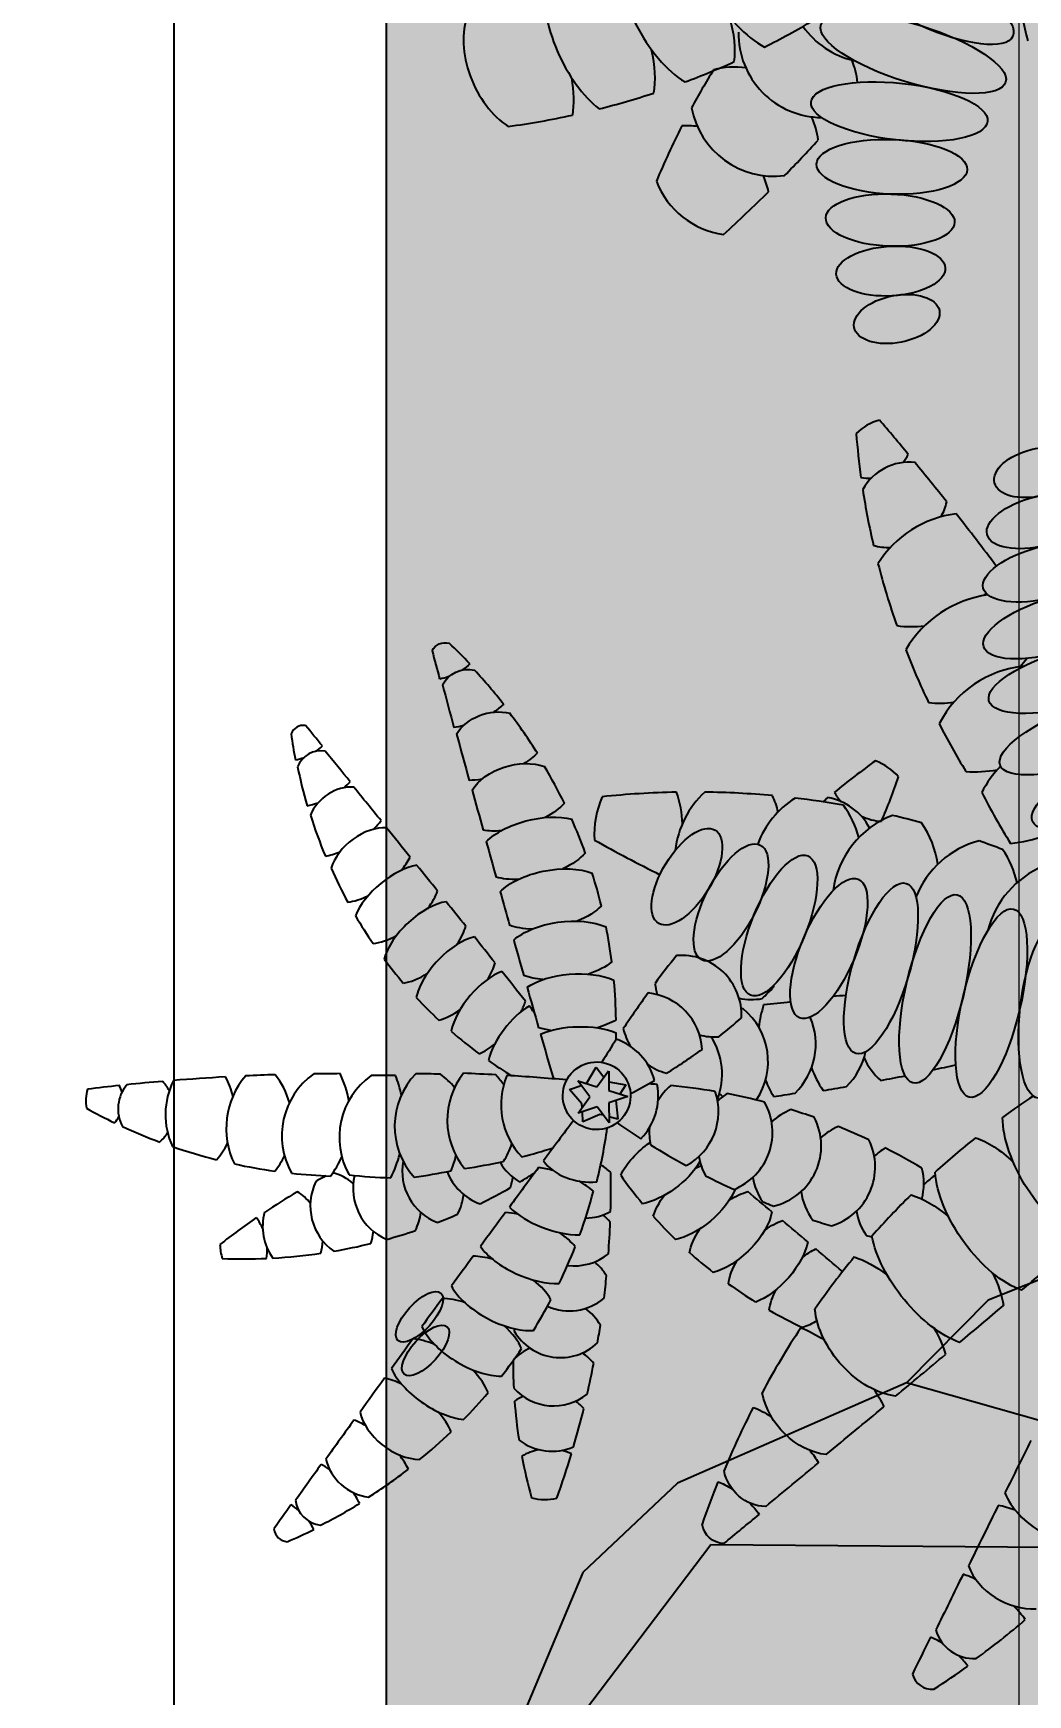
# Model space of a CAD drawing. Header units: millimetres. Extents: x -343543 to 400519, y -115663 to 104219.
# Drawn here: x 30734 to 31062, y -33763 to -33215 of the extents above; entities that cross this region are included whole.
import ezdxf

# ---------------------------------------------------------------- set-up
doc = ezdxf.new("R2010")
doc.units = ezdxf.units.MM
doc.layers.get('0').update_dxf_attribs({"color": 231, "lineweight": 0})
doc.layers.get('DefPoints').update_dxf_attribs({"color": 191})
for name, color, linetype, lineweight in [('A-PATT', 252, 'Continuous', 9), ('A-SYMBOLS', 10, 'Continuous', 13), ('SME-E-COND-POW', 131, 'Continuous', 18), ('SME-E-POW-DIM', 135, 'Continuous', 18)]:
    doc.layers.add(name, color=color, linetype=linetype, lineweight=lineweight)
for name, color, linetype in [('XREF MAT BANG NOI THAT$0$A-PATT', 8, 'Continuous'), ('XREF MAT BANG NOI THAT$0$FF-Plants', 8, 'Continuous'), ('XREF MAT BANG TUONG XAY$0$A-FURN', 8, 'Continuous')]:
    doc.layers.add(name, color=color, linetype=linetype)
doc.styles.add('SM-DIMTEXT', font='SME.shx', dxfattribs={"width": 0.7})
doc.dimstyles.new('SDIM-100', dxfattribs={"dimscale": 100, "dimtxt": 2, "dimasz": 0.6, "dimexe": 0.6, "dimexo": 0.2, "dimgap": 0.5, "dimtad": 1, "dimdec": 0, "dimzin": 12, "dimtxsty": 'SM-DIMTEXT', "dimblk": 'ARCHTICK', "dimblk1": 'ARCHTICK', "dimblk2": 'ARCHTICK', "dimcen": 0.12, "dimdle": 0.6, "dimclrd": 7, "dimclre": 8, "dimadec": 0, "dimazin": 3, "dimtfac": 2, "dimtix": 1, "dimtmove": 1, "dimatfit": 3, "dimfxl": 1, "dimtzin": 0, "dimarcsym": 1})

# ---------------------------------------------------------------- blocks, each defined once
blk = doc.blocks.new('XREF MAT BANG NOI THAT$0$YLD.Studio-03-28')
at = {"layer": 'XREF MAT BANG NOI THAT$0$FF-Plants', "color": 8}
for p, q in [((-30.1, 213.92), (-32.2, 220.17)), ((-32.2, 220.17), (-26.83, 216.35)), ((-29.06, 218.92), (-24.42, 222.98)), ((-26.83, 216.35), (-21.54, 220.27)), ((-24.42, 222.98), (-23, 219.19)), ((-21.54, 220.27), (-23.52, 213.99)), ((-35.39, 210), (-30.1, 213.92)), ((-35.01, 218.66), (-31.74, 218.8)), ((-32.59, 213), (-35.01, 218.66)), ((-30.36, 218.86), (-29.06, 218.92)), ((-23.52, 213.99), (-18.15, 210.17)), ((-22.39, 217.56), (-22.33, 217.39)), ((-22.33, 217.39), (-17.04, 214.24)), ((-17.04, 214.24), (-20.26, 211.67)), ((-28.81, 210.07), (-35.39, 210)), ((-34.16, 207.04), (-33.37, 210.02)), ((-32.89, 211.86), (-32.59, 213)), ((-26.71, 203.82), (-28.81, 210.07)), ((-24.74, 210.11), (-26.71, 203.82)), ((-18.26, 210.09), (-24.74, 210.11)), ((-21.79, 210.1), (-22.86, 204.47)), ((-28.05, 207.8), (-34.16, 207.04)), ((-22.86, 204.47), (-25.89, 206.42))]:
    blk.add_line(p, q, dxfattribs=at)
for centre, major_axis, ratio, start_param, end_param in [((126.93, 295.28), (154.05, 93.06), 1, 2.093129, 2.150944), ((-28.11, 370.05), (12.47, 1.38), 1, 1.147291, 1.658613), ((-720.71, 297.44), (696.05, 87.86), 1, -0.019775, -0.004764), ((-28.13, 380.65), (7.38, 7.38), 1, 3.163446, 3.394357), ((126.93, 295.28), (179.26, 16.06), 1, 2.620889, 2.695191), ((-30.78, 359.39), (11.92, 3.92), 1, 0.563286, 1.731811), ((-28.13, 380.65), (7.38, 7.38), 1, 4.211477, 4.434646), ((-720.71, 297.44), (-27.98, 701.02), 1, -1.525383, -1.508416), ((-32.66, 330.92), (24.34, 7.22), 1, 0.822084, 1.709786), ((-31.22, 367.37), (9.85, 9.85), 1, 3.076455, 3.363905), ((-31.22, 367.37), (9.85, 9.85), 1, 4.411154, 4.681391), ((126.93, 295.28), (161.17, 80.1), 1, 2.34786, 2.432422), ((-720.71, 297.44), (216.65, 667.29), 1, -1.201138, -1.176629), ((97.05, 330.83), (176.44, 17.96), 1, 3.00218, 3.084607), ((-74.88, 320.05), (12.94, 12.94), 1, 0.82062, 1.078808), ((-251.37, 199.89), (-213.13, 68.28), 1, 4.051837, 4.11859), ((-37.22, 309.64), (25.59, 7.36), 1, 0.581757, 1.74589), ((-31.83, 357.06), (23.56, 1.4), 1, 3.924663, 4.201909), ((-31.83, 357.06), (22.43, 7.35), 1, 4.620625, 4.910204), ((126.93, 295.28), (107.29, 144.5), 1, 1.995112, 2.070246), ((-720.71, 297.44), (-15.94, 701.4), 1, -1.561174, -1.547304), ((-69.5, 305.96), (17.74, 4.46), 1, 1.070558, 1.93711), ((-77.5, 341.06), (12.94, 12.94), 1, 4.331164, 4.559334), ((-251.37, 199.89), (198.1, 104.13), 1, 0.044622, 0.102098), ((-167.93, 314.89), (-4.41, 4.15), 0.874189, -0.631907, 0.605204), ((-3805.39, -4820.75), (3697.77, 5097.06), 1, 0.010517, 0.012058), ((-77.5, 341.06), (12.94, 12.94), 1, 3.782735, 3.970709), ((97.05, 330.83), (174.08, 33.9), 1, 3.005163, 3.095157), ((-39.65, 292.82), (24.2, 6.68), 1, 0.349234, 1.81552), ((-35.33, 339.62), (17.75, 17.75), 1, 3.237126, 3.475194), ((-35.33, 339.62), (24.87, 3.43), 1, -1.440259, -1.02539), ((-17.16, 382.24), (160.18, 56.52), 1, 3.202232, 3.258797), ((-158.94, 303.71), (-1.27, 9.62), 0.959793, -0.027203, 1.298202), ((-167.93, 314.89), (7.33, 7.53), 0.490947, -1.435337, -1.122828), ((-3804.47, -4821.9), (-5351.81, 3318.39), 1, 4.647902, 4.650212), ((-73.48, 322.67), (12.94, 12.94), 1, 4.614517, 4.925034), ((126.93, 295.28), (127.26, 127.26), 1, 2.248166, 2.319436), ((112.08, 162.81), (-49.51, 144.63), 1, -0.132709, -0.045878), ((78.73, 305.04), (-8.66, 1.18), 0.959793, 3.11439, 4.439794), ((113.3, 163.34), (-5.54, 152.77), 1, 0.097095, 0.15366), ((90.56, 310.2), (-4.8, 8.15), 0.490947, 0.894952, 1.248419), ((90.56, 310.2), (4.65, 2.84), 0.874189, -0.631907, 0.605204), ((-167.93, 314.89), (7.33, 7.53), 0.490947, 4.036545, 4.390012), ((-62.76, 290.25), (17.63, 4.89), 1, 0.843157, 2.259346), ((-720.71, 297.44), (4.17, 701.56), 1, -1.563026, -1.550692), ((111.07, 162.3), (-108.1, 108.1), 1, -0.487515, -0.393227), ((64.36, 297.58), (-7.76, 9.92), 0.800189, 3.860592, 5.342894), ((78.73, 305.04), (-7.5, 12.73), 0.490947, 0.941091, 1.224771), ((-3506.28, 4685.53), (4396.41, 3576.45), 1, -1.566496, -1.564955), ((-16.24, 381.09), (-165.27, 39.2), 1, 0.696456, 0.783287), ((-146.73, 290.5), (8.37, 11.22), 0.800189, 0.718999, 2.201301), ((-158.94, 303.71), (11.45, 11.76), 0.490947, -1.242361, -1.031338), ((-3803.62, -4822.84), (-5285.14, 3423.57), 1, 4.664988, 4.667502), ((-73.48, 322.67), (12.94, 12.94), 1, 3.653835, 3.878467), ((-251.37, 199.89), (-106.67, 196.75), 1, 4.695684, 4.712949), ((-33.47, 327.58), (-31.96, 4.13), 1, 1.051212, 1.280295), ((-40.21, 273.86), (24.18, 6.74), 1, 0.34663, 1.812916), ((110.16, 161.69), (-108.1, 108.1), 1, -0.371224, -0.289813), ((49.87, 288.97), (-9.31, 11.6), 0.671515, 3.780069, 5.510321), ((64.36, 297.58), (-9.68, 14.44), 0.490947, 0.847911, 1.176828), ((-3507.5, 4685.01), (-3612.43, 4366.89), 1, 3.135264, 3.137574), ((90.56, 310.2), (-4.8, 8.15), 0.490947, 1.706256, 2.018765), ((97.05, 330.83), (-24.91, 175.59), 1, 1.600203, 1.670446), ((-69.5, 305.96), (18.03, 3.11), 1, -0.858259, -0.431968), ((-33.47, 327.58), (30.91, 9.1), 1, 4.595233, 4.887164), ((49.87, 288.97), (-10.5, 13.85), 0.490947, 0.705769, 1.183947), ((78.73, 305.04), (-7.5, 12.73), 0.490947, 1.899231, 2.110255), ((-158.94, 303.71), (11.45, 11.76), 0.490947, 4.082683, 4.366363), ((-133.26, 277.48), (9.71, 13.37), 0.671515, 0.638476, 2.368728), ((-146.73, 290.5), (12.65, 14.6), 0.490947, -1.176481, -0.937354), ((-3802.7, -4823.64), (3748.2, 5060.09), 1, 0.012815, 0.015), ((-57.01, 276.13), (17.51, 5.3), 1, 1.041301, 2.442574), ((126.37, 276.32), (160.28, 81.86), 1, 2.561375, 2.637785), ((110.16, 161.69), (140.84, 59.44), 1, 1.700812, 1.771763), ((36.77, 280.2), (-11.29, 13.22), 0.490947, 3.820292, 5.530953), ((-3508.52, 4684.49), (-3637.95, 4345.65), 1, 3.126715, 3.12923), ((-15.39, 380.15), (163.44, 46.24), 1, 3.430249, 3.524537), ((-69.5, 305.96), (12.94, 12.94), 1, 3.610658, 3.836879), ((-721.27, 278.48), (6.11, 701.55), 1, -1.559332, -1.54792), ((36.77, 280.2), (-11.29, 13.22), 0.490947, 0.612122, 1.183947), ((64.36, 297.58), (-9.68, 14.44), 0.490947, 1.965112, 2.204238), ((-120.03, 266.01), (10.87, 15.97), 0.490947, 0.678699, 2.38936), ((-133.26, 277.48), (11.78, 15.31), 0.490947, -1.152148, -0.795463), ((-3802.7, -4823.64), (3746.64, 5061.25), 1, 0.009963, 0.011888), ((-99.39, 272.52), (-7.85, 7.1), 0.416275, 3.141593, 9.424778), ((97.05, 330.83), (-125.41, 125.41), 1, 1.0565, 1.112329), ((-34.83, 318.83), (38.3, 15.42), 1, 3.860214, 4.06393), ((-36.53, 255.61), (24.13, 6.93), 1, 0.525946, 2.02247), ((-34.83, 318.83), (39.33, 12.58), 1, 4.615045, 4.778236), ((110.16, 161.69), (-135.48, 70.83), 1, -0.447445, -0.381296), ((24.2, 270.68), (-12.04, 12.54), 0.490947, 3.745574, 5.607066), ((-3509.43, 4683.88), (4426, 3539.76), 1, -1.56581, -1.563625), ((-146.73, 290.5), (12.65, 14.6), 0.490947, 3.989504, 4.318421), ((-110.5, 270.5), (-7.85, 7.1), 0.416275, 3.141593, 9.424778), ((-120.03, 266.01), (10.87, 15.97), 0.490947, -1.152148, -0.707001), ((-51.24, 259.94), (17.6, 4.98), 1, 1.11615, 2.491989), ((125, 298.86), (169.97, 59.18), 1, 2.943454, 3.012207), ((24.2, 270.68), (-12.04, 12.54), 0.490947, 0.587277, 1.183947), ((49.87, 288.97), (-10.5, 13.85), 0.490947, 1.989445, 2.346129), ((-14.47, 379.35), (-167.56, 27.83), 1, 0.84524, 0.926651), ((-106.15, 255.33), (9.92, 16.57), 0.490947, 0.603982, 2.465473), ((-3802.7, -4823.64), (-5699.58, 2677.37), 1, 4.521646, 4.52347), ((-62.76, 290.25), (18.23, 1.57), 1, 4.16472, 4.507719), ((-720.63, 285.06), (47.67, 699.96), 1, -1.530529, -1.51896), ((110.16, 161.69), (122.85, 90.99), 1, 1.683103, 1.75189), ((12.21, 260.44), (-12.75, 11.82), 0.490947, 3.756496, 5.600887), ((36.77, 280.2), (-11.29, 13.22), 0.490947, 1.989445, 2.434591), ((-3509.43, 4683.88), (-3727.07, 4269.46), 1, 3.100959, 3.102883), ((-133.26, 277.48), (11.78, 15.31), 0.490947, 3.847362, 4.32554), ((-106.15, 255.33), (9.92, 16.57), 0.490947, -1.152148, -0.692206), ((97.05, 330.83), (165.49, 63.78), 1, 3.144178, 3.184993), ((-44.88, 246.33), (17.75, 4.44), 1, 1.692739, 2.549569), ((-34.53, 238.25), (24.11, 6.98), 1, 0.623023, 1.976347), ((-39.57, 280.44), (17.75, 17.75), 1, 4.607864, 4.865684), ((12.21, 260.44), (-12.75, 11.82), 0.490947, 0.644013, 1.183947), ((-3509.43, 4683.88), (4624.03, 3276.85), 1, -1.51289, -1.511066), ((1733.93, -5818.97), (6080.08, 1638.94), 1, 1.568463, 1.570774), ((1735.19, -5818.21), (6085.55, 1618.54), 1, 1.570168, 1.571709), ((-14.47, 379.35), (-155.63, 68.05), 1, 1.208042, 1.278992), ((-91.67, 245.47), (8.94, 17.12), 0.490947, 0.614903, 2.459294), ((-3802.7, -4823.64), (-5360.71, 3303.99), 1, 4.632097, 4.634029), ((-57.01, 276.13), (12.94, 12.94), 1, 3.443401, 3.816748), ((-41.03, 285.06), (17.75, 17.75), 1, 3.51061, 3.720912), ((-720.04, 286.02), (-701.55, 6.28), 1, 3.0954, 3.110587), ((110.16, 161.69), (137.81, 66.16), 1, 1.97756, 2.055063), ((0.84, 249.53), (-13.41, 11.06), 0.490947, 3.843286, 5.522008), ((24.2, 270.68), (-12.04, 12.54), 0.490947, 1.989445, 2.449387), ((1732.81, -5819.56), (6080.13, 1638.78), 1, 1.570977, 1.573492), ((-0.63, 379.26), (142.85, 91.9), 1, -1.384301, -1.327735), ((-120.03, 266.01), (10.87, 15.97), 0.490947, 3.753714, 4.32554), ((-76.64, 236.47), (7.93, 17.61), 0.490947, 0.701694, 2.380415), ((-91.67, 245.47), (8.94, 17.12), 0.490947, -1.152148, -0.763559), ((-3802.7, -4823.64), (-5126.91, 3656.28), 1, 4.696406, 4.698617), ((97.05, 330.83), (166.05, 62.3), 1, 3.239772, 3.303996), ((127.6, 283.85), (176.15, 36.91), 1, 3.081133, 3.153915), ((0.84, 249.53), (-13.41, 11.06), 0.490947, 0.772729, 1.183947), ((-3509.43, 4683.88), (4666.78, 3215.67), 1, -1.502458, -1.500526), ((1731.66, -5819.98), (-1615.59, 6086.33), 1, 0.006845, 0.00903), ((-1.9, 378.5), (-165.87, 36.57), 1, 2.451966, 2.538798), ((-29.43, 220.51), (24.16, 6.83), 1, 0.898919, 2.050573), ((-35.43, 264.12), (-16.34, 16.34), 1, 2.931778, 3.115115), ((110.16, 161.69), (152.65, 8.26), 1, 2.473403, 2.533368), ((-9.89, 237.97), (-14.03, 10.26), 0.490947, 3.98658, 5.391529), ((12.21, 260.44), (-12.75, 11.82), 0.490947, 1.989445, 2.378033), ((1731.66, -5819.98), (-1657.99, 6074.92), 1, 0.002676, 0.0046), ((-111.01, 228.25), (17.08, 4.93), 1, 2.024853, 3.533691), ((-114.8, 77.71), (-163.94, 0.05), 1, 4.705661, 4.762338), ((-14.47, 379.35), (138.98, 97.66), 1, 3.437173, 3.503321), ((-125.98, 228.84), (-12.57, 12.57), 1, 4.344355, 4.730658), ((-106.15, 255.33), (9.92, 16.57), 0.490947, 3.728869, 4.32554), ((-61.12, 228.36), (6.89, 18.04), 0.490947, 0.844988, 2.249936), ((-76.64, 236.47), (7.93, 17.61), 0.490947, -1.152148, -0.911655), ((-3802.7, -4823.64), (3939.99, 4912.23), 1, 0.037597, 0.040172), ((-51.24, 259.94), (12.94, 12.94), 1, 3.621671, 3.816748), ((-39.12, 230.15), (17.91, 3.74), 1, 1.89308, 2.40635), ((-35.43, 264.12), (-23.07, 1.39), 1, 1.051839, 1.328745), ((-720.04, 286.02), (616.83, 334.27), 1, -0.585206, -0.557024), ((-3509.43, 4683.88), (-3616.54, 4363.48), 1, 3.118357, 3.120569), ((1731.66, -5819.98), (6068.37, 1681.78), 1, 1.574905, 1.576837), ((1731.66, -5819.98), (-1740.97, 6051.66), 1, -0.008287, -0.006463), ((-3.02, 377.92), (155.04, 69.38), 1, -1.435677, -1.341389), ((-114.8, 77.71), (158.16, 43.13), 1, 1.492263, 1.578396), ((-160.74, 229.8), (12.57, 12.57), 1, 5.680202, 6.026293), ((-125.98, 228.84), (17.08, 4.94), 1, 2.204083, 3.274454), ((-114.8, 77.71), (161.68, 27.08), 1, 1.480864, 1.559591), ((-141.91, 231.11), (12.57, 12.57), 1, 5.915152, 6.098959), ((-95.08, 225.98), (17.1, 4.88), 1, 1.825605, 3.619336), ((-114.8, 77.71), (-163.91, 2.86), 0.999998, 4.659635, 4.664546), ((97.05, 330.83), (-101.46, 145.46), 1, 1.503452, 1.53593), ((127.6, 283.85), (-65.98, 167.44), 1, 1.44855, 1.508293), ((1731.66, -5819.98), (6040.95, 1777.78), 1, 1.561619, 1.56383), ((-3509.43, 4683.88), (4456.75, 3501), 0.999996, -1.568653, -1.568182), ((0.84, 249.53), (-13.41, 11.06), 0.490947, 1.989445, 2.229937), ((-141.91, 231.11), (17.04, 5.05), 1, 2.602097, 3.077178), ((-14.47, 379.35), (-169.58, 9.68), 1, 1.073324, 1.14211), ((-91.67, 245.47), (8.94, 17.12), 0.490947, 3.785606, 4.32554), ((-44.34, 218.17), (2.86, 15.19), 0.674119, 0.619056, 1.96912), ((-61.12, 228.36), (6.89, 18.04), 0.490947, -1.382632, -1.117508), ((-3801.92, -4824.15), (-5247.07, 3481.64), 1, 4.656891, 4.659536), ((1731.66, -5819.98), (-1741.86, 6051.4), 1, -0.000673, 0.001759), ((-4.16, 377.5), (162.71, 48.75), 1, -1.409424, -1.328013), ((-55.75, 518.68), (-309.33, 1.14), 1, 1.233335, 1.283195), ((-160.74, 229.8), (12.57, 12.57), 1, 5.066836, 5.260238), ((-79.67, 223.11), (17.07, 4.96), 1, 2.442404, 3.561484), ((-14.47, 379.35), (161.01, 54.1), 1, 3.938294, 4.015798), ((-76.64, 236.47), (7.93, 17.61), 0.490947, 3.914322, 4.32554), ((-26.44, 214.07), (10.66, 3.34), 1, 2.51498, 8.798165), ((-55.75, 518.68), (304.85, 52.5), 1, 4.258408, 4.300752), ((-141.91, 231.11), (12.57, 12.57), 1, 4.691759, 4.895835), ((-64.79, 221.43), (17.1, 4.87), 1, 2.737371, 3.549404), ((-14.47, 379.35), (168.73, 19.57), 1, 4.249273, 4.338395), ((-61.12, 228.36), (6.89, 18.04), 0.490947, 4.093897, 4.421075), ((-4.16, 377.5), (166.05, 35.75), 1, -1.435097, -1.364146), ((-55.75, 518.68), (218.73, 218.73), 1, 3.701511, 3.734949), ((-125.98, 228.84), (-12.57, 12.57), 1, 3.037108, 3.325039), ((-111.01, 228.25), (17.18, 4.57), 1, -1.309181, -0.889153), ((-95.08, 225.98), (12.57, 12.57), 1, 4.474951, 4.815659), ((-49.05, 218.03), (12.57, 12.57), 1, 2.371043, 2.858653), ((-13.69, 378.84), (130.31, 108.96), 1, 3.770987, 3.877921), ((-4.16, 377.5), (164.77, 41.25), 1, 4.707412, 4.773561), ((526.07, -46.66), (-534.41, 43.59), 1, -0.428061, -0.382463), ((59.69, 184.07), (29.02, 10.35), 1, 0.808688, 1.28377), ((-55.75, 518.68), (86.22, 297.08), 1, 3.254285, 3.273493), ((-55.75, 518.68), (-309.08, 12.59), 1, 1.49001, 1.514148), ((-55.75, 518.68), (72.56, 300.7), 1, 3.304557, 3.338343), ((-79.67, 223.11), (12.57, 12.57), 1, 4.633718, 4.82376), ((-55.75, 518.68), (303.42, 60.18), 1, 4.487866, 4.529554), ((-64.79, 221.43), (12.57, 12.57), 1, 4.751811, 4.987715), ((-194.26, -81.14), (-340.97, 43.28), 1, 4.265182, 4.291331), ((-4.16, 377.5), (164.53, 42.22), 1, 4.590669, 4.659456), ((-210.33, 182.27), (274.76, 72.47), 1, -0.238473, -0.152339), ((35.51, 81.27), (131.95, 77.19), 1, 1.656346, 1.73385), ((168.91, 65.58), (175.84, 175.84), 1, 1.749512, 1.787497), ((136.04, 286.66), (163.45, 80.39), 1, 3.162192, 3.211903), ((-26.44, 214.07), (18.86, 5.87), 1, 4.670835, 5.646892), ((0.15, 186.04), (18.66, 6.47), 1, 1.463413, 1.78637), ((-4.16, 377.5), (-169.25, 14.4), 1, 1.633457, 1.647085), ((-194.26, -81.14), (332.46, 87.19), 1, 0.686963, 0.72865), ((-4.16, 377.5), (163.33, 46.63), 1, 4.450499, 4.528003), ((-26.44, 214.07), (19.57, 5.52), 1, 3.665974, 4.623303), ((35.51, 81.27), (122.26, 91.78), 1, 1.654961, 1.723748), ((168.91, 65.58), (-248.62, 4.92), 1, -0.533723, -0.478886), ((-38.49, 176.4), (19.76, 4.77), 1, 1.257993, 1.538395), ((-38.49, 176.4), (14.37, 14.37), 1, 6.20659, 6.525099), ((-219.23, 208.35), (-2.52, 197.04), 1, 4.62716, 4.640944), ((0.15, 186.04), (19.73, 0.93), 1, 2.492605, 2.840702), ((-12.17, 199.02), (19.05, 5.22), 1, 4.498677, 5.919621), ((12.76, 175.19), (13.97, 13.97), 1, 0.893491, 1.083533), ((-194.26, -81.14), (330.16, 95.54), 1, 0.616686, 0.650472), ((45.87, 184.29), (-15.39, 9.32), 0.456009, 4.712389, 10.995574), ((-219.23, 208.35), (194.06, 34.27), 1, -0.344998, -0.269905), ((136.04, 286.66), (161.48, 84.28), 1, 3.213448, 3.290852), ((0.15, 186.04), (19.09, 5.09), 1, 4.409152, 6.108959), ((51.18, 157.5), (29.51, 8.88), 1, 0.454219, 1.166567), ((62.91, 216.62), (29.87, 7.57), 1, 4.47824, 4.82433), ((35.51, 81.27), (-148.48, 36.37), 1, -0.491682, -0.425533), ((-31.6, 194.2), (19.44, 5.96), 1, 3.340978, 4.744634), ((37.36, 169.77), (-18.94, 9.66), 0.405439, 4.712389, 10.995574), ((-252.68, -71.77), (187.37, 187.37), 1, 0.403099, 0.459664), ((168.91, 65.58), (175.84, 175.84), 1, 1.886405, 1.928292), ((-43.03, 160.33), (19.47, 5.84), 1, 1.450716, 1.781814), ((-19.36, 195.28), (21.85, 5.76), 1, 4.079193, 5.036001), ((12.76, 175.19), (13.97, 13.97), 1, 2.10285, 2.425749), ((526.07, -46.66), (138.11, 518.1), 0.999988, 1.397662, 1.398225), ((-210.33, 182.27), (225.55, 172.84), 1, -0.746111, -0.667384), ((7404.17, 6422.59), (-6352.26, 7493.3), 1, 1.55729, 1.558831), ((-250.78, -73.07), (261.79, 41), 1, 0.939147, 1.025978), ((35.51, 81.27), (126.64, 85.63), 1, 1.922607, 1.993558), ((-219.23, 208.35), (83.86, 178.33), 1, -1.386044, -1.32182), ((-43.03, 160.33), (14.37, 14.37), 1, 6.051325, 6.246402), ((-9.04, 158.46), (15.97, 15.97), 1, 1.62073, 1.685999), ((136.04, 286.66), (-147, 107.56), 1, 1.299788, 1.35347), ((-38.49, 176.4), (19.63, 5.27), 1, 3.264132, 4.962173), ((-15.18, 180.12), (21.78, 6), 1, 3.848498, 5.329427), ((-152.83, 119.29), (-39.14, 157.18), 0.999998, -1.523468, -1.519833), ((29.73, 153.87), (-23, 9.44), 0.362784, 4.712389, 10.995574), ((25.1, 162.9), (13.97, 13.97), 1, 2.141547, 2.531114), ((-249.22, -74.28), (240.39, 111.48), 1, 0.552036, 0.646324), ((-4398.2, 3808.72), (-4372.42, 3605.73), 1, 3.130858, 3.132682), ((168.91, 65.58), (-235.52, 79.79), 1, -0.059773, -0.044377), ((-49.93, 142.53), (20.08, 3.19), 1, 1.584425, 2.014209), ((-7.94, 123.66), (35.75, 10.14), 1, 0.979264, 1.182981), ((136.04, 286.66), (128.8, 128.8), 1, 3.129157, 3.158314), ((45.83, 132.09), (29.23, 9.76), 1, 0.24432, 0.891093), ((7406.07, 6421.3), (7719.22, 6075.73), 1, 3.166088, 3.168398), ((35.51, 81.27), (152.83, 3.55), 1, 2.59867, 2.680081), ((-43.03, 160.33), (19.7, 5.03), 1, 3.119432, 4.947597), ((-49.93, 142.53), (19.63, 5.28), 1, 0.11264, 0.485987), ((-7.94, 123.66), (26.28, 26.28), 1, 1.152024, 1.315215), ((596.91, 254.59), (622.34, 106.69), 1, 3.129017, 3.14043), ((-157.18, 139.15), (114.54, 114.54), 1, 5.565279, 5.620627), ((12.76, 175.19), (-13.97, 13.97), 1, 2.186059, 2.216859), ((59.69, 184.07), (-21.79, 21.79), 1, 2.605271, 2.789078), ((-4398.2, 3808.72), (3709.3, 4284.92), 1, -1.56033, -1.558406), ((-219.23, 208.35), (102.72, 168.17), 1, -1.36396, -1.323145), ((-9.38, 164.4), (21.7, 6.3), 1, 3.632054, 4.833195), ((22.16, 137.48), (-22.9, 9.68), 0.362784, 4.712389, 10.995574), ((-210.33, 182.27), (284.07, 6.79), 1, -0.199224, -0.142547), ((168.91, 65.58), (247.86, 20.07), 1, 2.745054, 2.77094), ((-55.34, 126.48), (19.56, 5.55), 1, 1.427415, 1.933279), ((-7.93, 115.69), (27.09, 10.34), 1, 1.529921, 1.821852), ((7407.63, 6420.08), (8439.57, 5027.37), 1, 3.298149, 3.300663), ((-247.88, -75.62), (-253.08, 78.52), 1, 4.325258, 4.406669), ((-4398.2, 3808.72), (-4350.72, 3631.89), 1, 3.131468, 3.133513), ((-55.34, 126.48), (18.96, 7.33), 1, 0.02821, 0.371208), ((599.04, 237.65), (446.48, 446.48), 1, 2.51248, 2.524814), ((52.57, 141.4), (18.84, 5.94), 1, -1.380608, -0.489438), ((-193.37, -80.66), (272.7, 209.21), 0.999999, 0.034329, 0.040727), ((-49.93, 142.53), (19.47, 5.84), 1, 3.143861, 4.874981), ((-219.23, 208.35), (-196.25, 17.86), 1, 2.791531, 2.84736), ((-7.25, 147.46), (22.08, 4.8), 1, 3.700579, 4.290899), ((15.6, 120.29), (-28.08, 8.27), 0.32034, 4.712389, 10.995574), ((-155.05, 122.21), (-53.34, 152.94), 1, 4.436484, 4.462597), ((37.32, 105.52), (29.5, 8.92), 1, 0.070833, 1.148318), ((51.18, 157.5), (29.65, 8.4), 1, 4.685359, 5.071661), ((83.87, 118.76), (13.97, 13.97), 1, 1.326609, 1.520011), ((-193.37, -80.66), (302.02, 164.06), 1, 0.133382, 0.183242), ((-61.07, 108.37), (19.97, 3.81), 1, 1.553919, 1.98021), ((83.87, 118.76), (19.39, 3.79), 1, 2.53236, 2.87845), ((212.26, -123.41), (216.66, 130.03), 1, 1.183698, 1.258), ((165.08, 110.91), (16.86, 5.1), 1, -0.398908, 0.769616), ((192.02, 124.28), (10.36, 10.36), 1, 2.177455, 2.408366), ((212.26, -123.41), (123.87, 220.24), 1, 0.592112, 0.649927), ((179.63, 116.05), (17.05, 4.43), 1, 0.017414, 0.528736), ((168.91, 65.58), (-241.25, 60.29), 1, 0.002879, 0.010825), ((-247.88, -75.62), (-252.5, 80.36), 1, 4.227807, 4.298758), ((-61.07, 108.37), (14.37, 14.37), 1, 6.040312, 6.266533), ((-4.62, 105.25), (21.36, 7.37), 1, 1.660238, 2.075107), ((65.77, 129.34), (19.56, 2.78), 1, -0.991297, -0.516216), ((212.26, -123.41), (243.25, 68.4), 1, 1.548958, 1.633521), ((130.29, 91.05), (34.26, 9.83), 1, -0.154889, 0.732814), ((174.08, 117.62), (13.83, 13.83), 1, 2.090464, 2.377913), ((-442.18, 870.59), (-725.84, 665.89), 1, 3.003743, 3.018754), ((7408.97, 6418.74), (7972.1, 5739.9), 1, 3.214224, 3.216408), ((-219.23, 208.35), (-195.85, 21.8), 1, 2.710852, 2.781096), ((599.04, 237.65), (-118.6, 620.18), 1, 1.568655, 1.58163), ((-210.33, 182.27), (200.93, 200.93), 1, 5.229534, 5.264231), ((136.93, 287.13), (180.4, 25.21), 1, 4.162602, 4.248736), ((-214.12, 102.47), (-7.06, 4.74), 0.874189, -0.631907, 0.605204), ((-4076.43, -7844.51), (-8058.88, 3635.95), 1, 4.682984, 4.684525), ((8.86, 102.44), (-31.05, 7.29), 0.300118, 4.712389, 10.995574), ((212.26, -123.41), (-178.67, 178.67), 1, -0.414961, -0.339827), ((101.85, 79.89), (36.02, 10.01), 1, -0.133882, 0.768981), ((161.54, 110.34), (32.81, 4.67), 1, 2.856985, 3.134232), ((192.02, 124.28), (10.36, 10.36), 1, 3.225486, 3.448654), ((-55.34, 126.48), (19.81, 4.54), 1, 4.229445, 4.734078), ((-69.85, 91.43), (14.37, 14.37), 1, 6.083489, 6.308121), ((27.94, 80.03), (29.81, 7.8), 1, 0.004255, 0.944321), ((45.83, 132.09), (29.57, 8.66), 1, 4.562886, 5.044669), ((138.4, 100.91), (24.92, 24.92), 1, 2.251134, 2.489202), ((-442.18, 870.59), (801.61, 572.42), 1, -1.520806, -1.503839), ((-20.7, 230.29), (-231.06, 59.01), 1, 0.81374, 0.870305), ((-199.1, 89.05), (-3.96, 13.04), 0.959793, -0.027203, 1.298202), ((-214.12, 102.47), (8.43, 12.11), 0.490947, -1.435337, -1.122828), ((-4074.9, -7845.89), (4068.89, 7849.19), 1, 0.022593, 0.024903), ((-219.23, 208.35), (-162.14, 111.99), 0.999993, 3.177662, 3.179972), ((-247.88, -75.62), (-247.49, 94.68), 1, 4.177625, 4.243774), ((599.04, 237.65), (-135.55, 616.7), 1, 1.569186, 1.581315), ((212.26, -123.41), (237.46, 86.4), 1, 1.698623, 1.769893), ((80.27, 69.71), (33.9, 9.65), 1, -0.177157, 0.821616), ((174.08, 117.62), (13.83, 13.83), 1, 3.425162, 3.695399), ((-214.12, 102.47), (8.43, 12.11), 0.490947, 4.036545, 4.390012), ((7408.97, 6418.74), (7565.69, 6265.88), 1, 3.149351, 3.151275), ((4.15, 83.88), (-31.05, 7.29), 0.300118, 4.712389, 10.995574), ((-442.18, 870.59), (910.7, 375.34), 1, -1.318792, -1.296699), ((-19.16, 228.9), (226.43, 74.85), 1, 3.449787, 3.536618), ((-179.16, 73.54), (9.02, 17.45), 0.800189, 0.718999, 2.201301), ((-199.1, 89.05), (13.17, 18.92), 0.490947, -1.242361, -1.031338), ((-4073.5, -7847), (4073.7, 7846.7), 1, 0.020515, 0.023029), ((-210.33, 182.27), (135.08, 249.99), 1, -1.44289, -1.413733), ((125.75, 89.41), (31.99, 31.99), 1, 2.292971, 2.522054), ((129.01, 62.6), (-7.23, 23.79), 0.362784, 1.570796326542845, 7.853981633722432), ((20.76, 55.09), (29.64, 8.42), 1, 0.111098, 1.050224), ((189.63, -137.44), (232.66, 98.59), 1, 1.646774, 1.723184), ((57.64, 55.67), (33.49, 10.99), 1, 0.477208, 0.781672), ((93.51, 50.97), (-10.8, 30.01), 0.300118, 1.570796326502317, 7.853981633681903), ((111.64, 56.42), (-7.72, 28.24), 0.32034, 1.570796326843089, 7.853981634022675), ((146.35, 65.94), (-5.23, 20.61), 0.405439, 1.570796326753082, 7.853981633932668), ((161.54, 110.34), (-23.43, 23.43), 1, 1.594904, 1.627151), ((163.18, 67.82), (-4.34, 17.46), 0.456009, 1.570796327003859, 7.853981634183445), ((179.29, 68.9), (-3.44, 13.91), 0.543524, 1.570796326758771, 7.853981633938357), ((-157.53, 58.59), (10.38, 20.74), 0.671515, 0.638476, 2.368728), ((-179.16, 73.54), (14.17, 23.12), 0.490947, -1.176481, -0.937354), ((-4072.05, -7847.89), (4291.59, 7729.68), 1, 0.045968, 0.048152), ((-247.88, -75.62), (-225.55, 139.07), 1, 4.276146, 4.322723), ((37.32, 105.52), (29.7, 8.22), 1, 4.657908, 5.047475), ((114.45, 84.22), (55.34, 17.26), 1, 2.954557, 3.158273), ((-199.1, 89.05), (13.17, 18.92), 0.490947, 4.082683, 4.366363), ((7408.97, 6418.74), (-7814.55, 5952.61), 1, 1.353149, 1.354972), ((1.84, 65.02), (-29.08, 3.35), 0.32034, 4.712389, 10.995574), ((76.05, 43.59), (-11.97, 26.71), 0.32034, 1.570796326202381, 7.853981633381967), ((138.4, 100.91), (24.92, 24.92), 1, 3.208423, 3.306613), ((146.28, 173.41), (218.45, 95.67), 1, 3.887248, 3.956035), ((37, -69.71), (24.92, 15.36), 0.32034, 1.570796327774609, 7.853981634954195), ((48.34, -84.81), (24.81, 20.04), 0.300118, 1.57079632810651, 7.853981635286097), ((61.65, -99.31), (18.92, 22.34), 0.32034, 1.570796328619921, 7.853981635799506), ((75.39, -111.51), (14.64, 20.1), 0.362784, 1.570796329213647, 7.853981636393232), ((20.15, -82.2), (26.71, 7.46), 1, 4.4537, 5.200923), ((33.25, -129.97), (27.7, 1.31), 1, 1.048117, 1.324965), ((89.67, -121.79), (12.46, 17.23), 0.405439, 1.570796329326606, 7.853981636506192), ((-243.8, -91.45), (253.99, 75.53), 1, -0.413209, -0.344422), ((103.71, -131.02), (9.17, 15.48), 0.456009, 1.570796330207066, 7.853981637386653), ((-3.74, -113.76), (-30.09, 1.53), 0.490947, 0.614903, 2.459294), ((26.1, -105.91), (26.71, 7.46), 1, 3.832451, 5.407049), ((42.16, -151.58), (26.58, 7.9), 1, 0.822433, 1.110363), ((117.96, -138.21), (5.53, 13.22), 0.543524, 1.570796330777153, 7.853981637956739), ((-8.3, -140.7), (-29.95, 3.28), 0.490947, 3.728869, 4.32554), ((-414.46, -240.64), (-94.86, 473.15), 1, -1.563798, -1.53036), ((-243.8, -91.45), (235.19, 122.06), 1, -0.711068, -0.64492), ((42.16, -151.58), (26.99, 6.37), 1, 2.186811, 2.573114), ((249.16, -37.37), (251.39, 46.98), 1, 3.38012, 3.436797), ((33.25, -129.97), (26.64, 7.72), 1, 4.024889, 5.533726), ((-8.3, -140.7), (-29.95, 3.28), 0.490947, 0.603982, 2.465473), ((49.31, -175.65), (19.61, 19.61), 1, 0.409717, 0.613792), ((-414.46, -240.64), (472.42, 98.43), 1, -0.058503, -0.016159), ((-14.41, -167.33), (-29.71, 5.01), 0.490947, 3.753714, 4.32554), ((49.31, -175.65), (19.61, 19.61), 1, 1.633109, 1.816916), ((-243.8, -91.45), (223.08, 143.01), 1, -0.91466, -0.843709), ((249.16, -37.37), (-201.19, 157.88), 1, 1.171755, 1.250482), ((42.16, -151.58), (26.72, 7.43), 1, 4.215397, 5.285768), ((-14.41, -167.33), (-29.71, 5.01), 0.490947, 0.678699, 2.38936), ((-22.06, -193.56), (-29.37, 6.73), 0.490947, 3.847362, 4.32554), ((-243.8, -91.45), (172.72, 200.95), 1, -1.320605, -1.239195), ((-22.06, -193.56), (-25.27, 5.06), 0.671515, 0.638476, 2.368728)]:
    blk.add_ellipse(centre, major_axis=major_axis, ratio=ratio, start_param=start_param, end_param=end_param, dxfattribs=at)
at = {"layer": 'XREF MAT BANG NOI THAT$0$FF-Plants', "color": 8, "extrusion": (0, 0, -1)}
for centre, major_axis, ratio, start_param, end_param in [((104.86, 256.22), (4.54, 8.58), 0.959793, -0.027203, 1.298201), ((117.18, 263.57), (-4.24, 9.61), 0.490947, -1.435337, -1.122828), ((117.18, 263.57), (5.58, 2.35), 0.874189, -0.631907, 0.605204), ((88.81, 248.1), (-3.93, 13.43), 0.800189, 0.718999, 2.201301), ((104.86, 256.22), (-6.63, 15.02), 0.490947, -1.242361, -1.031338), ((117.18, 263.57), (-4.24, 9.61), 0.490947, 4.036545, 4.390012), ((71.64, 240.59), (-4.43, 15.92), 0.671515, 0.638476, 2.368728), ((88.81, 248.1), (-6.76, 18.09), 0.490947, -1.176481, -0.937354), ((55.24, 234.46), (-4.61, 18.76), 0.490947, -1.152148, -0.707001), ((55.24, 234.46), (-4.61, 18.76), 0.490947, 0.678699, 2.38936), ((71.64, 240.59), (-5.7, 18.46), 0.490947, -1.152148, -0.795463), ((104.86, 256.22), (-6.63, 15.02), 0.490947, 4.082683, 4.366363), ((21.5, 225.1), (-2.41, 19.16), 0.490947, 0.614903, 2.459294), ((38.5, 229.29), (-3.52, 18.99), 0.490947, -1.152148, -0.692206), ((38.5, 229.29), (-3.52, 18.99), 0.490947, 0.603982, 2.465473), ((4.28, 221.9), (-1.29, 19.27), 0.490947, 0.701694, 2.380415), ((21.5, 225.1), (-2.41, 19.16), 0.490947, -1.152148, -0.763559), ((88.81, 248.1), (-6.76, 18.09), 0.490947, 3.989504, 4.318421), ((-13.1, 219.71), (-0.17, 19.31), 0.490947, 0.844988, 2.249936), ((4.28, 221.9), (-1.29, 19.27), 0.490947, -1.152148, -0.911655), ((71.64, 240.59), (-5.7, 18.46), 0.490947, 3.847362, 4.32554), ((55.24, 234.46), (-4.61, 18.76), 0.490947, 3.753714, 4.32554), ((38.5, 229.29), (-3.52, 18.99), 0.490947, 3.728869, 4.32554), ((4.28, 221.9), (-1.29, 19.27), 0.490947, 3.914322, 4.32554), ((21.5, 225.1), (-2.41, 19.16), 0.490947, 3.785606, 4.32554), ((-49.67, 192.68), (-10.73, 13.68), 0.490947, 0.772729, 1.678136), ((-49.67, 192.68), (-10.73, 13.68), 0.490947, 4.035032, 5.522008), ((-60.86, 181.57), (-11.51, 13.03), 0.490947, 0.644013, 1.183947), ((-60.86, 181.57), (-11.51, 13.03), 0.490947, 3.919733, 5.600887), ((-71.38, 169.83), (-12.25, 12.34), 0.490947, 0.587277, 1.183947), ((-60.86, 181.57), (-11.51, 13.03), 0.490947, 1.989445, 2.116551), ((-165.32, 170.56), (-6.97, 6.38), 0.874189, -0.631907, 0.605204), ((-71.38, 169.83), (-12.25, 12.34), 0.490947, 3.745574, 5.607066), ((-146.89, 157.86), (-15.12, 0.86), 0.959793, -0.027203, 1.298202), ((-165.32, 170.56), (10.87, 12.27), 0.490947, 0.894952, 1.248419), ((-81.19, 157.49), (-12.94, 11.6), 0.490947, 0.612122, 1.183947), ((-71.38, 169.83), (-12.25, 12.34), 0.490947, 1.989445, 2.449387), ((-165.32, 170.56), (10.87, 12.27), 0.490947, 1.706256, 2.018765), ((-124.93, 140.4), (16.48, 14.31), 0.800189, 3.860592, 5.342894), ((-146.89, 157.86), (16.98, 19.18), 0.490947, 0.941091, 1.224771), ((-81.19, 157.49), (-12.94, 11.6), 0.490947, 3.820292, 5.530953), ((-90.28, 144.61), (-13.6, 10.83), 0.490947, 0.705769, 1.183947), ((-81.19, 157.49), (-12.94, 11.6), 0.490947, 1.989445, 2.434591), ((-146.89, 157.86), (16.98, 19.18), 0.490947, 1.899231, 2.110255), ((-124.93, 140.4), (21.25, 21.36), 0.490947, 0.847911, 1.176828), ((-90.28, 144.61), (-11.37, 9.58), 0.671515, -1.163527, -0.772865), ((-90.28, 144.61), (-13.6, 10.83), 0.490947, 1.989445, 2.346129), ((-103.12, 120.95), (19.68, 16.64), 0.671515, 3.780069, 5.510321), ((-103.12, 120.95), (22.46, 20.09), 0.490947, 0.705769, 1.183947), ((-124.93, 140.4), (21.25, 21.36), 0.490947, 1.965112, 2.204238), ((-83.74, 101.68), (23.59, 18.75), 0.490947, 3.820292, 5.530953), ((-83.74, 101.68), (23.59, 18.75), 0.490947, 0.612122, 1.183947), ((-103.12, 120.95), (22.46, 20.09), 0.490947, 1.989445, 2.346129), ((-65.52, 81.32), (24.64, 17.35), 0.490947, 3.745574, 5.607066), ((-65.52, 81.32), (24.64, 17.35), 0.490947, 0.587277, 1.183947), ((-83.74, 101.68), (23.59, 18.75), 0.490947, 1.989445, 2.434591), ((-48.51, 59.94), (25.6, 15.88), 0.490947, 3.756496, 5.600887)]:
    blk.add_ellipse(centre, major_axis=major_axis, ratio=ratio, start_param=start_param, end_param=end_param, dxfattribs=at)
blk = doc.blocks.new('XREF MAT BANG NOI THAT$0$YLD.Studio-03-233')
at = {"layer": 'XREF MAT BANG NOI THAT$0$FF-Plants', "color": 8}
for p, q in [((187.17, -100.48), (111.06, -68.53)), ((196.33, -142.73), (105.68, -73.98)), ((216.66, -131.68), (187.17, -100.48)), ((249.75, -207.27), (216.66, -131.68)), ((195.37, -254.57), (196.33, -142.73)), ((225.47, -293.03), (249.75, -207.27)), ((277.04, -234.16), (249.75, -207.27)), ((286.99, -259), (277.04, -234.16))]:
    blk.add_line(p, q, dxfattribs=at)
blk = doc.blocks.new('XREF MAT BANG NOI THAT')
at = {"layer": 'XREF MAT BANG NOI THAT$0$A-PATT'}
h = blk.add_hatch(dxfattribs=at)
h.set_pattern_fill('CROSS', color=8, scale=5)
h.paths.add_polyline_path([(30849.97, -37715), (31309.97, -37715), (31309.97, -32895), (30849.97, -32895)])
at = {"color": 8}
for points in [[(30779.97, -37785), (31379.97, -37785), (31379.97, -32825), (30779.97, -32825)], [(30849.97, -37715), (31309.97, -37715), (31309.97, -32895), (30849.97, -32895)]]:
    blk.add_lwpolyline(points, close=True, dxfattribs=at)
for name, p, rotation in [('XREF MAT BANG NOI THAT$0$YLD.Studio-03-28', (31067.25, -33134.28), 303.9419082109779), ('XREF MAT BANG NOI THAT$0$YLD.Studio-03-28', (31133.53, -33539.25), 90), ('XREF MAT BANG NOI THAT$0$YLD.Studio-03-233', (30814.41, -33910.19), 90)]:
    blk.add_blockref(name, p, dxfattribs=dict(at, rotation=rotation))
blk = doc.blocks.new('01.Xref _MB T1')
at = {"layer": 'XREF MAT BANG TUONG XAY$0$A-FURN', "color": 8}
for points in [[(30779.97428, -37784.99675), (31379.97428, -37784.99675), (31379.97428, -32824.99642), (30779.97428, -32824.99642)], [(30849.97428, -37714.99675), (31309.97428, -37714.99675), (31309.97428, -32894.99642), (30849.97428, -32894.99642)]]:
    blk.add_lwpolyline(points, close=True, dxfattribs=at)
at = {"layer": 'A-PATT', "color": 8}
blk.add_blockref('XREF MAT BANG NOI THAT', (0, 0), dxfattribs=at)
blk = doc.blocks.new('_ArchTick')
at = {"color": 0, "linetype": 'ByBlock', "const_width": 0.15}
blk.add_lwpolyline([(-0.5, -0.5), (0.5, 0.5)], dxfattribs=at)
blk = doc.blocks.new('*D1602')
at = {"layer": 'DefPoints', "color": 0, "linetype": 'Continuous', "ltscale": 1000, "transparency": 16777216}
for p in [(30559.66, -30937.37), (30972.61, -30937.37), (31144.62, -34838.63)]:
    blk.add_point(p, dxfattribs=at)
at = {"layer": 'SME-E-POW-DIM', "color": 7, "linetype": 'Continuous', "lineweight": -2, "ltscale": 1000, "transparency": 16777216}
blk.add_line((30559.66, -34898.63), (30559.66, -30877.37), dxfattribs=at)
at = {"layer": 'SME-E-POW-DIM', "color": 8, "linetype": 'Continuous', "lineweight": -2, "ltscale": 1000, "transparency": 16777216}
for p, q in [((30952.61, -30937.37), (30499.66, -30937.37)), ((31124.62, -34838.63), (30499.66, -34838.63))]:
    blk.add_line(p, q, dxfattribs=at)
at = {"layer": 'SME-E-POW-DIM', "color": 7, "linetype": 'Continuous', "lineweight": -2, "ltscale": 1000, "transparency": 16777216, "xscale": 60, "yscale": 60, "zscale": 60}
for p, rotation in [((30559.66, -30937.37), 90), ((30559.66, -34838.63), 270)]:
    blk.add_blockref('_ArchTick', p, dxfattribs=dict(at, rotation=rotation))
at = {"layer": 'SME-E-POW-DIM', "color": 0, "linetype": 'Continuous', "ltscale": 1000, "transparency": 16777216, "insert": (30409.66, -32888), "char_height": 200, "attachment_point": 5, "rotation": 90, "style": 'SM-DIMTEXT'}
blk.add_mtext('3901', dxfattribs=at)

msp = doc.modelspace()

# ---------------------------------------------------------------- block references
at = {"layer": 'A-SYMBOLS'}
msp.add_blockref('01.Xref _MB T1', (0, 0), dxfattribs=at)

# ---------------------------------------------------------------- next in the draw order: linework, layer by layer
at = {"layer": 'SME-E-COND-POW', "color": 3}
msp.add_line((31058.72, -31115.56, 0), (31058.72, -35003.94, 0), dxfattribs=at)

# ---------------------------------------------------------------- next in the draw order: dimensions: what is measured, and where the dimension line sits
at = {"layer": 'SME-E-POW-DIM', "color": 1, "linetype": 'Continuous', "ltscale": 1000}
dim = msp.add_linear_dim(base=(30559.66, -30937.37), p1=(31144.62, -34838.63), p2=(30972.61, -30937.37), angle=90, dimstyle='SDIM-100', dxfattribs=at)
dim.commit()
dim.dimension.update_dxf_attribs({"geometry": '*D1602', "text_midpoint": (30409.66, -32888)})

doc.saveas('drawing.dxf')
